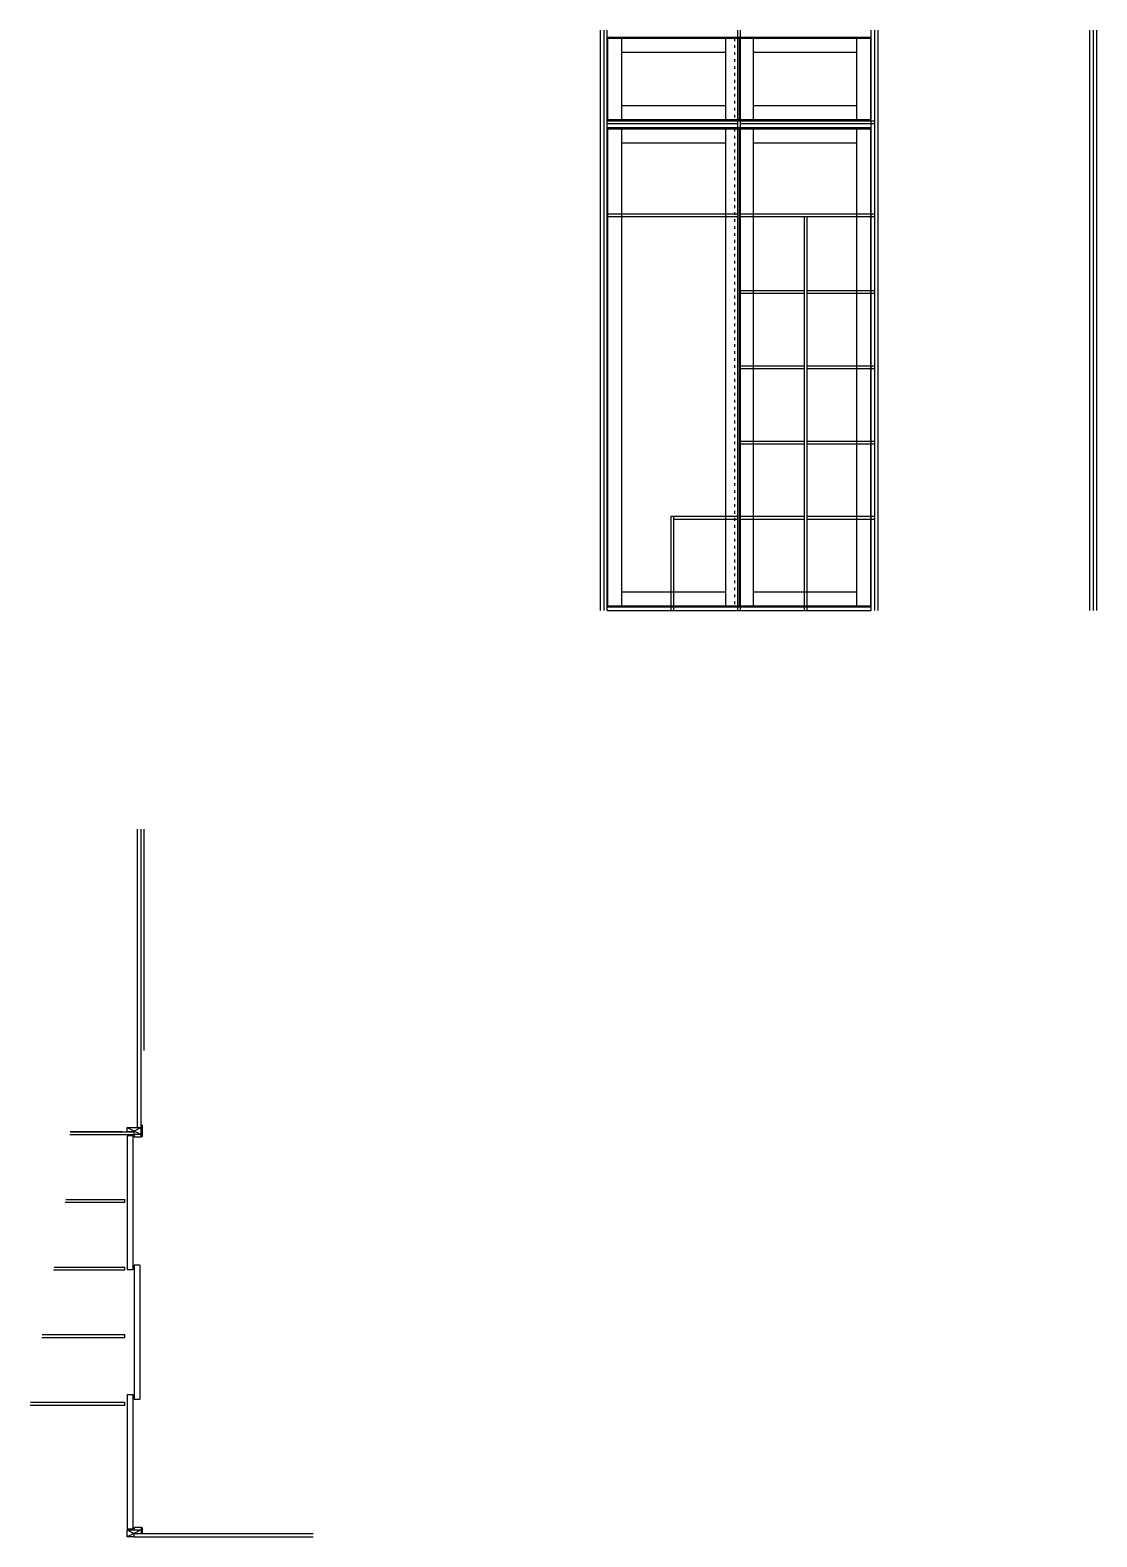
# Model space of a CAD drawing. Header units: millimetres. Extents: x 101 to 4710, y 0 to 6505.
import ezdxf

# ---------------------------------------------------------------- set-up
doc = ezdxf.new("R2010")
doc.units = ezdxf.units.MM
doc.linetypes.add('ACAD_ISO03W100', pattern=[30, 12, -18])
for name, color, linetype, lineweight, true_color in [('Hêtre', 42, 'Continuous', 25, 0xdeac14), ('Montants', 1, 'Continuous', 25, 0xff0000), ('OSB', 30, 'Continuous', 25, 0xff7f00), ('porteOuverte', 6, 'Continuous', 25, 0xff00ff), ('Portes ... Dormants', 16, 'Continuous', 25, 0x800000), ('Portes ... Ouvrants', 1, 'Continuous', 25, 0xff0000), ('VoligesSud', 2, 'Continuous', 25, 0xffff00)]:
    doc.layers.add(name, color=color, linetype=linetype, lineweight=lineweight, true_color=true_color)

msp = doc.modelspace()

# ---------------------------------------------------------------- linework, layer by layer
at = {"layer": 'Hêtre'}
for p, q in [((585, 1777), (580, 1777)), ((580, 1727), (580, 1777)), ((585, 1777), (585, 1727)), ((550, 1737), (550, 1727)), ((580, 1737), (550, 1737)), ((550, 1727), (580, 1727)), ((580, 1727), (580, 1737)), ((585, 1727), (580, 1727)), ((580, 40), (550, 40)), ((550, 40), (550, 30)), ((550, 30), (580, 30)), ((580, 40), (585, 40)), ((580, 40), (580, 15)), ((580, 15), (585, 15)), ((585, 40), (585, 15))]:
    msp.add_line(p, q, dxfattribs=at)
at = {"layer": 'Montants'}
for p, q in [((2564.5, 4000), (2564.5, 6505)), ((2594.5, 4000), (2594.5, 6505)), ((3734.5, 4000), (3734.5, 6505)), ((3764.5, 4000), (3764.5, 6505)), ((4679.5, 4000), (4679.5, 6505)), ((4709.5, 4000), (4709.5, 6505)), ((520, 1767), (580, 1737)), ((520, 1767), (580, 1767)), ((520, 1749), (520, 1767)), ((580, 1767), (544, 1749)), ((580, 1767), (580, 1737)), ((550, 1749), (520, 1749)), ((550, 1737), (550, 1749)), ((580, 1737), (550, 1737)), ((580, 30), (520, 0)), ((520, 30), (550, 15)), ((520, 0), (520, 30)), ((520, 30), (580, 30)), ((550, 0), (520, 0)), ((550, 0), (550, 15)), ((550, 15), (580, 15)), ((580, 30), (580, 15))]:
    msp.add_line(p, q, dxfattribs=at)
at = {"layer": 'OSB'}
for p, q in [((3158.5, 4000), (3158.5, 6505)), ((3170.5, 4000), (3170.5, 6505)), ((2594.5, 6114), (3158.5, 6114)), ((2594.5, 6102), (3158.5, 6102)), ((3170.5, 6114), (3749.5, 6114)), ((3170.5, 6102), (3749.5, 6102)), ((2594.5, 5712), (3158.5, 5712)), ((2594.5, 5700), (3158.5, 5700)), ((3170.5, 5712), (3749.5, 5712)), ((3170.5, 5700), (3749.5, 5700)), ((3446.5, 4000), (3446.5, 5700)), ((3458.5, 4000), (3458.5, 5700)), ((3170.5, 5381), (3446.5, 5381)), ((3170.5, 5369), (3446.5, 5369)), ((3458.5, 5381), (3749.5, 5381)), ((3458.5, 5369), (3749.5, 5369)), ((3170.5, 5056), (3446.5, 5056)), ((3170.5, 5044), (3446.5, 5044)), ((3458.5, 5056), (3749.5, 5056)), ((3458.5, 5044), (3749.5, 5044)), ((3170.5, 4731), (3446.5, 4731)), ((3170.5, 4719), (3446.5, 4719)), ((3458.5, 4731), (3749.5, 4731)), ((3458.5, 4719), (3749.5, 4719)), ((2870.5, 4000), (2870.5, 4406)), ((2870.5, 4406), (3158.5, 4406)), ((2882.5, 4000), (2882.5, 4406)), ((2882.5, 4394), (3158.5, 4394)), ((3170.5, 4406), (3446.5, 4406)), ((3170.5, 4394), (3446.5, 4394)), ((3458.5, 4406), (3749.5, 4406)), ((3458.5, 4394), (3749.5, 4394)), ((271.9, 1737), (550, 1737)), ((274, 1749), (550, 1749)), ((252.7, 1445), (510, 1445)), ((254.8, 1457), (510, 1457)), ((510, 1445), (510, 1457)), ((202, 1153), (510, 1153)), ((204.1, 1165), (510, 1165)), ((510, 1153), (510, 1165)), ((151.4, 861), (510, 861)), ((153.5, 873), (510, 873)), ((510, 861), (510, 873)), ((100.8, 569), (510, 569)), ((102.8, 581), (510, 581)), ((510, 569), (510, 581))]:
    msp.add_line(p, q, dxfattribs=at)
at = {"layer": 'porteOuverte'}
msp.add_line((593, 2100), (593, 3056), dxfattribs=at)
at = {"layer": 'Portes ... Dormants'}
for p, q in [((2594.5, 6475), (3734.5, 6475)), ((2594.5, 6114), (3734.5, 6114)), ((2594.5, 6084), (3734.5, 6084)), ((2594.5, 4015), (3734.5, 4015)), ((2594.5, 4000), (3734.5, 4000))]:
    msp.add_line(p, q, dxfattribs=at)
at = {"layer": 'Portes ... Ouvrants'}
for p, q in [((2596.5, 6119), (2596.5, 6470)), ((2596.5, 6470), (3732.5, 6470)), ((2656.5, 6119), (2656.5, 6470)), ((3104.5, 6470), (3104.5, 6119)), ((3164.5, 6470), (3164.5, 6119)), ((3224.5, 6470), (3224.5, 6119)), ((3672.5, 6119), (3672.5, 6470)), ((3732.5, 6119), (3732.5, 6470)), ((2656.5, 6410), (3104.5, 6410)), ((3224.5, 6410), (3672.5, 6410)), ((2596.5, 6119), (3732.5, 6119)), ((2656.5, 6179), (3104.5, 6179)), ((3224.5, 6179), (3672.5, 6179)), ((2596.5, 4020), (2596.5, 6079)), ((2596.5, 6079), (3732.5, 6079)), ((2656.5, 4020), (2656.5, 6079)), ((3104.5, 6079), (3104.5, 4020)), ((3164.5, 6079), (3164.5, 4020)), ((3224.5, 6079), (3224.5, 4020)), ((3672.5, 4020), (3672.5, 6079)), ((3732.5, 4020), (3732.5, 6079)), ((2656.5, 6019), (3104.5, 6019)), ((3224.5, 6019), (3672.5, 6019)), ((2656.5, 4080), (3104.5, 4080)), ((3224.5, 4080), (3672.5, 4080)), ((2596.5, 4020), (3732.5, 4020)), ((545, 1732), (520, 1732)), ((520, 1732), (520, 1153)), ((545, 1732), (545, 1153)), ((550, 1173), (550, 594)), ((575, 1173), (550, 1173)), ((575, 1173), (575, 594)), ((545, 1153), (520, 1153)), ((520, 614), (520, 35)), ((520, 614), (545, 614)), ((545, 614), (545, 35)), ((550, 594), (575, 594)), ((520, 35), (545, 35))]:
    msp.add_line(p, q, dxfattribs=at)
at = {"layer": 'Portes ... Ouvrants', "linetype": 'ACAD_ISO03W100'}
for p, q in [((3144.5, 6470), (3144.5, 6119)), ((3144.5, 6079), (3144.5, 4020))]:
    msp.add_line(p, q, dxfattribs=at)
at = {"layer": 'VoligesSud'}
for p, q in [((3749.5, 4000), (3749.5, 6505)), ((2580.5, 4000), (2580.5, 6505)), ((3764.5, 4000), (3764.5, 6505)), ((4679.5, 4000), (4679.5, 6505)), ((4694.5, 4000), (4694.5, 6505)), ((565, 1767), (565, 3056)), ((580, 1767), (580, 3056)), ((500, 1749), (274, 1749)), ((550, 15), (1323.1, 15)), ((550, 0), (1323.1, 0))]:
    msp.add_line(p, q, dxfattribs=at)

doc.saveas('drawing.dxf')
